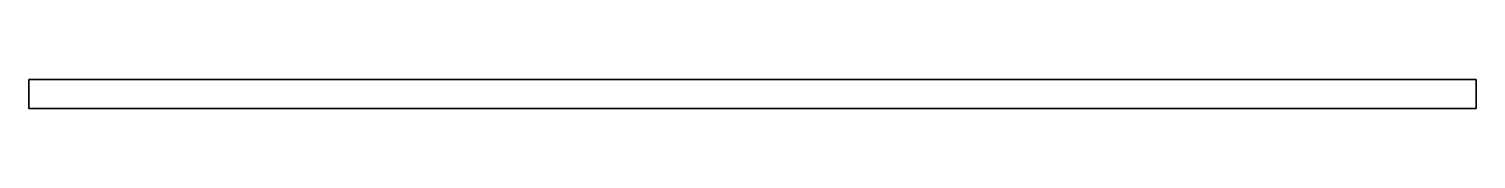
# Model space of a CAD drawing. Extents: x -0.82 to 0.82, y -2.19 to 2.96.
# Drawn here: x -0.66 to -0.16, y 2.95 to 2.96 of the extents above.
import ezdxf

# ---------------------------------------------------------------- set-up
doc = ezdxf.new("R2010")
doc.units = 0
doc.layers.get('0').update_dxf_attribs({"linetype": 'CONTINUOUS'})

msp = doc.modelspace()

# ---------------------------------------------------------------- linework, layer by layer
for points in [[(-0.16, 2.95, 0.7), (-0.16, 2.96, 0.7), (-0.66, 2.96, 0.7), (-0.66, 2.95, 0.7)], [(-0.16, 2.96, 0.7), (-0.16, 2.96, 0.55), (-0.66, 2.96, 0.55), (-0.66, 2.96, 0.7)], [(-0.66, 2.95, 0.55), (-0.66, 2.96, 0.55), (-0.16, 2.96, 0.55), (-0.16, 2.95, 0.55)], [(-0.66, 2.96, 0.7), (-0.66, 2.96, 0.55), (-0.66, 2.95, 0.55), (-0.66, 2.95, 0.7)], [(-0.16, 2.95, 0.55), (-0.16, 2.96, 0.55), (-0.16, 2.96, 0.7), (-0.16, 2.95, 0.7)]]:
    msp.add_3dface(points)

doc.saveas('drawing.dxf')
